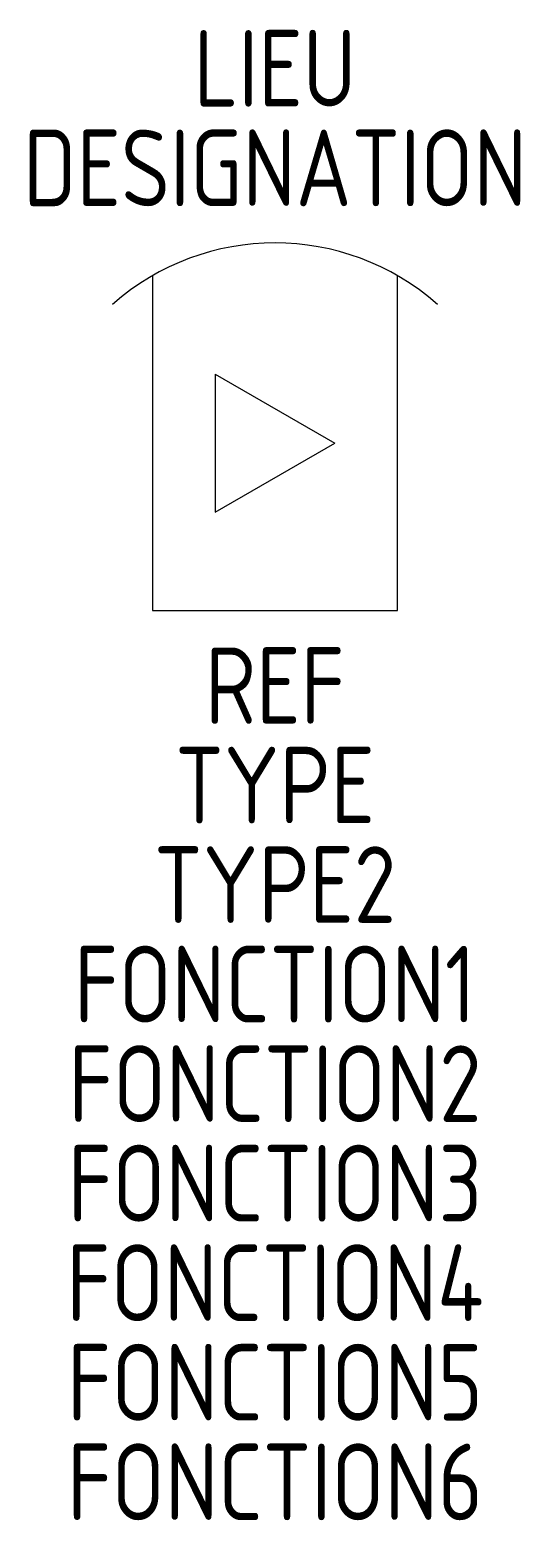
# Model space of a CAD drawing. Header units: millimetres. Extents: x -8 to 8, y -41.7 to 7.
import ezdxf
from ezdxf.enums import TextEntityAlignment as Align

# ---------------------------------------------------------------- set-up
doc = ezdxf.new("R2010")
doc.units = ezdxf.units.MM
for name, color, linetype in [('SYMB_FIL_FIN', 1, 'Continuous'), ('SYMB_TXT_NOM', 3, 'Continuous'), ('SYMBOLE', 3, 'Continuous')]:
    doc.layers.add(name, color=color, linetype=linetype)
doc.styles.add('NET2_5', font='isocp.shx', dxfattribs={"width": 0.9, "height": 2.5})

msp = doc.modelspace()

# ---------------------------------------------------------------- linework, layer by layer
at = {"layer": 'SYMB_FIL_FIN'}
for p, q in [((-1.949, -4.286), (-1.949, -8.786)), ((-1.949, -4.286), (1.949, -6.536)), ((-1.949, -8.786), (1.949, -6.536))]:
    msp.add_line(p, q, dxfattribs=at)
at = {"layer": 'SYMBOLE'}
msp.add_lwpolyline([(-4, -1.072), (-4, -12), (4, -12), (4, -1.072)], dxfattribs=at)
msp.add_arc((0, -8), 8, 48.5274, 131.4726, dxfattribs=at)

# ---------------------------------------------------------------- texts
at = {"layer": 'SYMB_TXT_NOM', "style": 'NET2_5', "width": 0.9, "flags": 8}
for tag, p in [('LIEU', (0, 4.45)), ('DESIGNATION', (0, 1.2)), ('REF', (0, -15.7)), ('TYPE', (0, -18.95)), ('TYPE2', (0, -22.2)), ('FONCTION1', (0, -25.45)), ('FONCTION2', (0, -28.7)), ('FONCTION3', (0, -31.95)), ('FONCTION4', (0, -35.2)), ('FONCTION5', (0, -38.45)), ('FONCTION6', (0, -41.7))]:
    msp.add_attdef(tag, text='', height=2.5, dxfattribs=at).set_placement(p, align=Align.CENTER)

doc.saveas('drawing.dxf')
